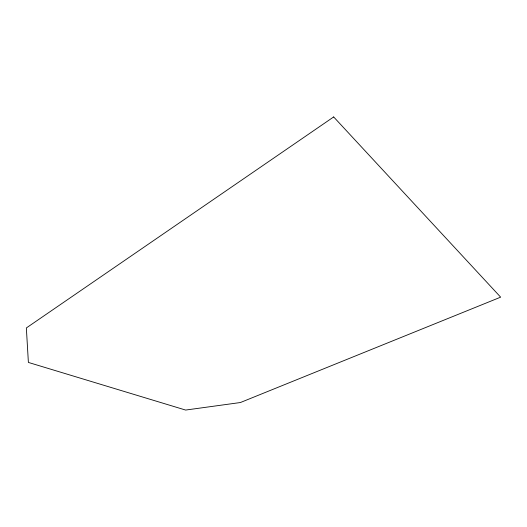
<?xml version="1.0" encoding="UTF-8"?>
<svg xmlns="http://www.w3.org/2000/svg" width="527" height="527" viewBox="0 0 527 527"><rect width="100%" height="100%" fill="white"/><g stroke="black" fill="none" stroke-linecap="round" stroke-linejoin="round"><path stroke-width="0.79" d="M333.67 116.941L26.35 327.946L28.386 362.431L185.629 410.059L240.378 402.536L500.65 297.162L333.67 116.941"/></g></svg>
